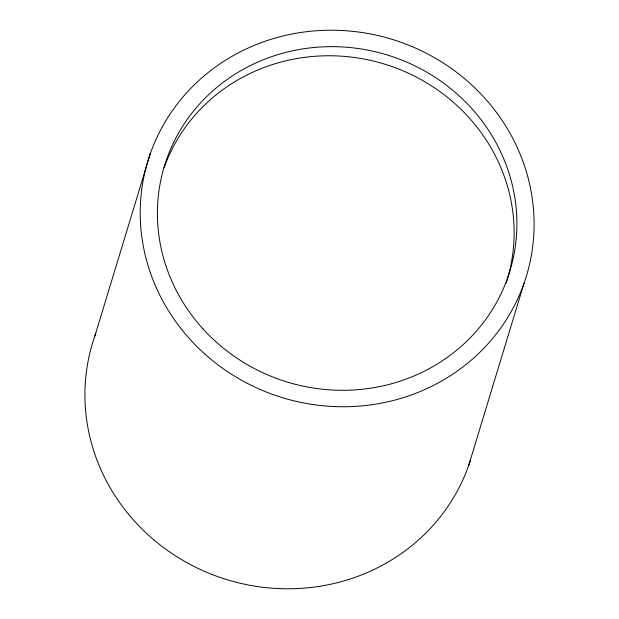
<?xml version="1.0" encoding="UTF-8"?>
<svg xmlns="http://www.w3.org/2000/svg" width="619" height="619" viewBox="0 0 619 619"><rect width="100%" height="100%" fill="white"/><g stroke="black" fill="none" stroke-linecap="round" stroke-linejoin="round"><path stroke-width="0.93" d="M94.916 335.869L150.231 153.829M468.769 465.171L524.084 283.131A197.809 187.364 16.9 0 0 297.399 33.024A197.809 187.364 16.9 0 0 189.979 339.282A197.809 187.364 16.9 0 0 524.084 283.131M470.293 460.652A197.809 187.364 16.9 0 1 220.782 577.666A197.809 187.364 16.9 0 1 95.891 333.177M164.105 167.687A180.531 170.999 16.9 0 1 389.575 65.722A180.531 170.999 16.9 0 1 506.195 283.007M202.839 328.735A180.531 170.999 16.9 0 0 507.758 277.482A180.531 170.999 16.9 0 0 300.873 49.218A180.531 170.999 16.9 0 0 202.839 328.735"/></g></svg>
